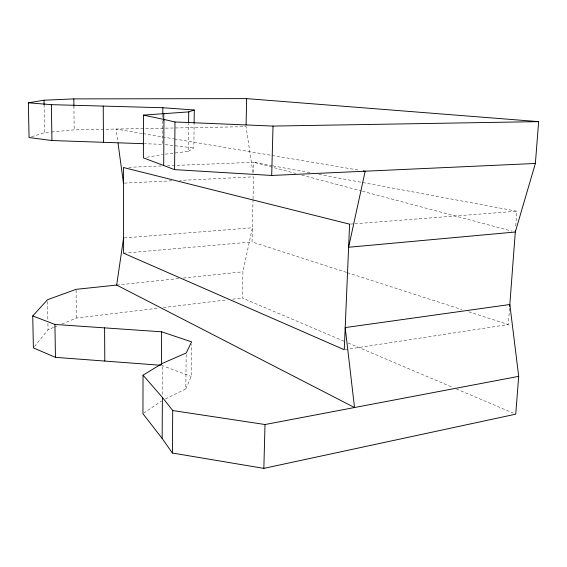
<?xml version="1.0" encoding="UTF-8"?>
<svg xmlns="http://www.w3.org/2000/svg" width="567" height="567" viewBox="0 0 567 567"><rect width="100%" height="100%" fill="white"/><g stroke="black" fill="none" stroke-linecap="round" stroke-linejoin="round"><path stroke-width="0.43" stroke-dasharray="2.83 2.13" d="M162.764 120.814L162.637 144.344L144.968 143.734M162.786 117.326L162.8 114.711M162.197 394.363L162.36 365.162M165.316 399.005L185.827 388.919L186.182 354.751M165.252 154.167L188.301 151.396L188.598 123.308M185.827 388.919L191.207 376.453L191.575 344.438M188.301 151.396L193.836 147.93L194.112 124.116M344.056 341.221L242.35 298.008L242.917 271.799L252.358 227.785L123.585 237.984M346.451 272.373L252.032 241.939L253.017 199.669M253.038 198.79L253.548 176.833L179.718 180.419M253.647 172.559L253.881 162.304L167.499 165.748M345.126 349.605L508.323 324.544L509.57 307.994M515.757 225.95L516.863 211.222L318.321 174.289M34.481 346.543L48.032 329.739L53.709 327.4M143.671 413.237L161.453 401.046M54.517 327.067L56.948 326.06M61.81 324.062L76.403 318.044L158.937 308.079M31.511 136.782L44.573 132.678L50.669 132.09M146.74 157.279L162.701 154.515M163.324 307.548L227.424 299.815M232.69 299.178L242.35 298.008M116.674 285.073L178.917 278.525M183.304 278.064L242.917 271.799M51.54 132.005L74.185 129.822L246.05 126.668L252.903 172.51M123.62 253.208L252.032 241.939M350.47 224.1L353.992 223.823M354.871 223.759L516.863 211.222M124.343 183.113L171.801 180.809M128.716 167.3L163.09 165.925M165.238 144.642L193.836 147.93M142.232 133.479L116.107 129.056L117.886 142.147M143.104 133.621L173.587 138.78M174.459 138.929L271.125 155.287M271.997 155.436L358.209 170.029M272.174 165.706L253.881 162.304L295.747 173.467M273.039 165.869L310.489 172.836M301.722 175.061L361.526 191.008M362.377 191.235L511.881 231.102M347.295 272.649L461.949 309.603M468.696 311.772L508.323 324.544M161.439 365.332L191.207 376.453M348.124 342.95L453.083 387.552M456.336 388.934L513.291 413.13M44.084 104.604L44.573 132.678M47.536 301.495L47.862 320.029M47.926 323.559L48.032 329.739M73.901 105.958L74.185 129.822M76.077 290.212L76.403 318.044"/><path stroke-width="0.85" d="M32.737 315.932L54.921 324.444L161.623 331.815L191.611 341.844L186.203 353L162.368 363.39L143.019 375.163L142.955 413.726L162.155 438.454L172.396 453.033L263.839 468.377L515.736 414.172L518.699 376.353L509.832 304.514L345.197 327.584L354.517 407.531L116.674 285.073L76.063 289.34L47.508 299.723L32.737 315.932L33.396 347.89L55.453 357.352L160.567 365.261M194.12 123.237L194.275 110.005L188.719 111.89L143.451 115.115L143.38 157.86L174.601 169.639L271.692 175.458L535.376 163.466L538.65 121.629L246.652 98.623L73.816 98.892L44.006 100.217L28.35 102.804L29.066 137.554L51.951 140.538L144.089 143.706M161.446 364.446L161.623 331.815M162.8 113.839L162.835 107.737L51.377 104.661L28.35 102.804M163.728 120.324L163.771 113.343M162.155 438.454L162.389 397.41L143.019 375.163M163.7 165.266L163.955 119.431L143.451 115.115M172.396 453.033L172.722 410.536L162.389 397.41M174.601 169.639L174.969 121.976L163.955 119.431M188.605 122.429L188.719 111.89M246.085 124.917L246.652 98.623M263.839 468.377L265.016 424.527L518.699 376.353M271.692 175.458L273.018 126.072L538.65 121.629M509.698 306.258L515.431 230.28M116.674 285.073L123.585 237.984M535.376 163.466L515.297 232.009L348.606 247.255L365.176 171.206L363.433 170.908M174.969 121.976L273.018 126.072M162.835 107.737L194.275 110.005M172.722 410.536L265.016 424.527M118.007 143.019L123.464 183.155M44.006 100.217L44.084 104.604M51.377 104.661L51.951 140.538M54.921 324.444L55.453 357.352M73.816 98.892L73.901 105.958M103.237 106.086L103.456 142.296M104.59 327.839L104.796 361.016M349.591 224.163L344.254 349.74L123.62 253.208L123.429 167.506L349.591 224.163"/></g></svg>
